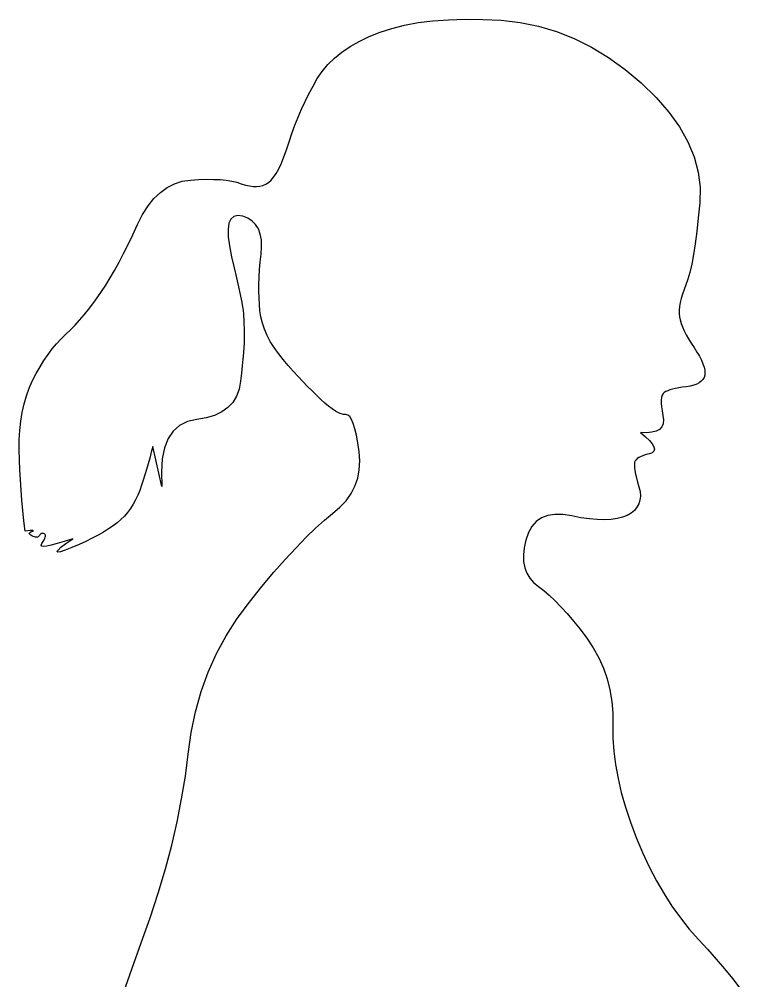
# Model space of a CAD drawing. Extents: x -1992 to 1973, y -794 to 1006.
# Drawn here: x -1832.8 to -1504.8, y -31.9 to 405.8 of the extents above; entities that cross this region are included whole.
import ezdxf

# ---------------------------------------------------------------- set-up
doc = ezdxf.new("R2010")
doc.units = 0
doc.header["$LTSCALE"] = 20
doc.layers.add('_____1', color=7, linetype='CONTINUOUS')

msp = doc.modelspace()

# ---------------------------------------------------------------- linework, layer by layer
at = {"layer": '_____1', "color": 0, "linetype": 'CONTINUOUS', "flags": 128}
msp.add_lwpolyline([(-1785.39, -37.47), (-1781.41, -26.17), (-1777.24, -14.72), (-1773.19, -3.28), (-1769.53, 7.95), (-1766.27, 19), (-1763.41, 29.84), (-1760.94, 40.49), (-1758.87, 50.95), (-1757.19, 61.2), (-1755.91, 71.27), (-1754.53, 81.07), (-1752.55, 90.54), (-1749.96, 99.68), (-1746.78, 108.49), (-1743, 116.98), (-1738.61, 125.14), (-1733.63, 132.97), (-1728.04, 140.47), (-1722.3, 147.52), (-1716.84, 153.99), (-1711.68, 159.89), (-1706.8, 165.21), (-1702.21, 169.96), (-1697.9, 174.13), (-1693.89, 177.73), (-1690.16, 180.75), (-1686.83, 183.58), (-1684.03, 186.61), (-1681.74, 189.84), (-1679.97, 193.26), (-1678.73, 196.87), (-1678, 200.68), (-1677.79, 204.69), (-1678.11, 208.9), (-1678.7, 212.92), (-1679.34, 216.4), (-1680.03, 219.34), (-1680.76, 221.72), (-1681.54, 223.56), (-1682.36, 224.85), (-1683.23, 225.59), (-1684.14, 225.79), (-1685.14, 225.83), (-1686.26, 226.1), (-1687.51, 226.62), (-1688.88, 227.36), (-1690.37, 228.34), (-1691.98, 229.56), (-1693.72, 231.01), (-1695.58, 232.7), (-1697.52, 234.57), (-1699.52, 236.55), (-1701.58, 238.64), (-1703.68, 240.85), (-1705.84, 243.18), (-1708.05, 245.62), (-1710.32, 248.18), (-1712.63, 250.85), (-1714.85, 253.59), (-1716.81, 256.34), (-1718.52, 259.1), (-1719.97, 261.87), (-1721.16, 264.65), (-1722.1, 267.45), (-1722.78, 270.25), (-1723.21, 273.07), (-1723.46, 275.94), (-1723.63, 278.91), (-1723.7, 281.98), (-1723.68, 285.15), (-1723.57, 288.41), (-1723.37, 291.77), (-1723.09, 295.23), (-1722.71, 298.79), (-1722.47, 302.22), (-1722.59, 305.28), (-1723.09, 307.98), (-1723.95, 310.32), (-1725.18, 312.3), (-1726.77, 313.91), (-1728.74, 315.16), (-1731.07, 316.05), (-1733.35, 316.38), (-1735.16, 315.96), (-1736.49, 314.78), (-1737.36, 312.86), (-1737.75, 310.17), (-1737.68, 306.74), (-1737.13, 302.55), (-1736.11, 297.6), (-1734.93, 292.54), (-1733.9, 288.01), (-1733.01, 283.99), (-1732.27, 280.49), (-1731.68, 277.51), (-1731.23, 275.05), (-1730.93, 273.11), (-1730.78, 271.69), (-1730.7, 270.51), (-1730.63, 269.32), (-1730.57, 268.1), (-1730.51, 266.87), (-1730.47, 265.6), (-1730.43, 264.32), (-1730.4, 263.01), (-1730.38, 261.69), (-1730.39, 260.19), (-1730.45, 258.38), (-1730.58, 256.26), (-1730.75, 253.83), (-1730.98, 251.09), (-1731.27, 248.04), (-1731.62, 244.67), (-1732.02, 240.99), (-1732.7, 237.37), (-1733.9, 234.15), (-1735.62, 231.35), (-1737.86, 228.96), (-1740.61, 226.98), (-1743.88, 225.42), (-1747.66, 224.27), (-1751.96, 223.53), (-1756.2, 222.59), (-1759.8, 220.83), (-1762.75, 218.25), (-1765.05, 214.86), (-1766.71, 210.65), (-1767.73, 205.62), (-1768.11, 199.77), (-1767.84, 193.11), (-1767.84, 193.11), (-1772.04, 211.32), (-1772.71, 208.62), (-1773.41, 205.98), (-1774.12, 203.39), (-1774.85, 200.86), (-1775.6, 198.39), (-1776.37, 195.97), (-1777.15, 193.61), (-1777.96, 191.31), (-1778.83, 189.09), (-1779.82, 186.98), (-1780.92, 184.97), (-1782.14, 183.08), (-1783.48, 181.29), (-1784.93, 179.6), (-1786.5, 178.03), (-1788.19, 176.56), (-1790.04, 175.15), (-1792.11, 173.74), (-1794.38, 172.32), (-1796.86, 170.9), (-1799.55, 169.49), (-1802.46, 168.07), (-1805.57, 166.65), (-1808.9, 165.23), (-1811.9, 164.05), (-1814.02, 163.35), (-1815.27, 163.13), (-1815.65, 163.4), (-1815.16, 164.15), (-1813.8, 165.38), (-1811.56, 167.1), (-1808.45, 169.3), (-1808.45, 169.3), (-1812.31, 168.03), (-1815.56, 167.04), (-1818.22, 166.34), (-1820.27, 165.93), (-1821.73, 165.81), (-1822.59, 165.97), (-1822.85, 166.42), (-1822.51, 167.16), (-1821.93, 167.99), (-1821.48, 168.75), (-1821.15, 169.42), (-1820.94, 170), (-1820.86, 170.5), (-1820.91, 170.91), (-1821.08, 171.24), (-1821.37, 171.48), (-1821.72, 171.65), (-1822.05, 171.74), (-1822.36, 171.76), (-1822.65, 171.71), (-1822.93, 171.58), (-1823.19, 171.38), (-1823.44, 171.11), (-1823.66, 170.77), (-1823.91, 170.43), (-1824.2, 170.18), (-1824.54, 170.02), (-1824.94, 169.95), (-1825.38, 169.97), (-1825.88, 170.08), (-1826.42, 170.27), (-1827.02, 170.56), (-1827.56, 170.88), (-1827.95, 171.18), (-1828.19, 171.46), (-1828.27, 171.72), (-1828.2, 171.97), (-1827.98, 172.19), (-1827.6, 172.39), (-1827.07, 172.58), (-1826.59, 172.74), (-1826.35, 172.86), (-1826.37, 172.94), (-1826.63, 172.99), (-1827.14, 173), (-1827.9, 172.97), (-1828.91, 172.9), (-1830.16, 172.8), (-1830.16, 172.8), (-1830.69, 177.47), (-1831.17, 182.13), (-1831.58, 186.77), (-1831.94, 191.4), (-1832.25, 196.02), (-1832.49, 200.62), (-1832.68, 205.22), (-1832.81, 209.8), (-1832.81, 214.29), (-1832.59, 218.62), (-1832.15, 222.8), (-1831.5, 226.81), (-1830.63, 230.66), (-1829.54, 234.36), (-1828.24, 237.89), (-1826.72, 241.26), (-1825.07, 244.47), (-1823.34, 247.51), (-1821.55, 250.39), (-1819.7, 253.11), (-1817.78, 255.66), (-1815.8, 258.05), (-1813.75, 260.27), (-1811.64, 262.33), (-1809.51, 264.37), (-1807.4, 266.51), (-1805.32, 268.77), (-1803.27, 271.14), (-1801.25, 273.62), (-1799.25, 276.22), (-1797.28, 278.93), (-1795.33, 281.75), (-1793.38, 284.74), (-1791.41, 287.98), (-1789.4, 291.44), (-1787.36, 295.15), (-1785.3, 299.09), (-1783.2, 303.27), (-1781.08, 307.69), (-1778.92, 312.34), (-1776.65, 316.83), (-1774.16, 320.76), (-1771.47, 324.13), (-1768.56, 326.94), (-1765.45, 329.19), (-1762.13, 330.88), (-1758.59, 332), (-1754.85, 332.57), (-1751.13, 332.8), (-1747.64, 332.9), (-1744.39, 332.88), (-1741.38, 332.73), (-1738.61, 332.46), (-1736.07, 332.06), (-1733.78, 331.54), (-1731.73, 330.89), (-1729.84, 330.28), (-1728.05, 329.86), (-1726.36, 329.63), (-1724.76, 329.6), (-1723.26, 329.76), (-1721.85, 330.11), (-1720.54, 330.66), (-1719.33, 331.4), (-1718.16, 332.43), (-1717, 333.82), (-1715.82, 335.59), (-1714.65, 337.72), (-1713.47, 340.23), (-1712.29, 343.12), (-1711.1, 346.37), (-1709.92, 349.99), (-1708.68, 353.78), (-1707.33, 357.5), (-1705.89, 361.18), (-1704.34, 364.8), (-1702.68, 368.36), (-1700.93, 371.87), (-1699.07, 375.33), (-1697.1, 378.73), (-1694.9, 382.01), (-1692.3, 385.11), (-1689.31, 388.02), (-1685.93, 390.76), (-1682.16, 393.31), (-1677.99, 395.67), (-1673.44, 397.86), (-1668.5, 399.86), (-1663.15, 401.61), (-1657.35, 403.06), (-1651.12, 404.2), (-1644.45, 405.03), (-1637.33, 405.55), (-1629.78, 405.76), (-1621.79, 405.66), (-1613.37, 405.26), (-1604.8, 404.33), (-1596.41, 402.64), (-1588.19, 400.21), (-1580.14, 397.02), (-1572.25, 393.08), (-1564.54, 388.39), (-1557, 382.95), (-1549.62, 376.76), (-1542.83, 370.17), (-1537.03, 363.5), (-1532.22, 356.77), (-1528.39, 349.97), (-1525.56, 343.11), (-1523.72, 336.18), (-1522.86, 329.19), (-1523, 322.13), (-1523.65, 315.34), (-1524.34, 309.16), (-1525.07, 303.59), (-1525.84, 298.63), (-1526.64, 294.27), (-1527.49, 290.53), (-1528.37, 287.4), (-1529.3, 284.87), (-1530.17, 282.7), (-1530.89, 280.63), (-1531.47, 278.66), (-1531.9, 276.79), (-1532.19, 275.03), (-1532.33, 273.36), (-1532.33, 271.79), (-1532.18, 270.32), (-1531.88, 268.86), (-1531.44, 267.31), (-1530.84, 265.68), (-1530.09, 263.96), (-1529.19, 262.16), (-1528.14, 260.28), (-1526.95, 258.31), (-1525.6, 256.26), (-1524.27, 254.23), (-1523.16, 252.33), (-1522.24, 250.56), (-1521.53, 248.92), (-1521.02, 247.42), (-1520.72, 246.04), (-1520.62, 244.8), (-1520.73, 243.68), (-1521.04, 242.68), (-1521.57, 241.78), (-1522.3, 240.98), (-1523.24, 240.28), (-1524.4, 239.68), (-1525.76, 239.18), (-1527.34, 238.78), (-1529.13, 238.49), (-1530.94, 238.23), (-1532.59, 237.95), (-1534.08, 237.65), (-1535.41, 237.33), (-1536.58, 236.99), (-1537.59, 236.64), (-1538.44, 236.26), (-1539.13, 235.86), (-1539.67, 235.34), (-1540.08, 234.6), (-1540.36, 233.63), (-1540.5, 232.43), (-1540.51, 231.01), (-1540.39, 229.37), (-1540.13, 227.5), (-1539.74, 225.41), (-1539.5, 223.36), (-1539.69, 221.61), (-1540.32, 220.18), (-1541.39, 219.05), (-1542.9, 218.23), (-1544.84, 217.72), (-1547.22, 217.52), (-1550.03, 217.62), (-1550.03, 217.62), (-1547.73, 215.69), (-1545.94, 213.96), (-1544.66, 212.45), (-1543.89, 211.13), (-1543.63, 210.03), (-1543.88, 209.13), (-1544.64, 208.44), (-1545.91, 207.95), (-1547.36, 207.56), (-1548.63, 207.14), (-1549.73, 206.7), (-1550.66, 206.25), (-1551.42, 205.77), (-1552, 205.27), (-1552.42, 204.74), (-1552.67, 204.2), (-1552.77, 203.54), (-1552.78, 202.66), (-1552.69, 201.57), (-1552.49, 200.27), (-1552.19, 198.75), (-1551.79, 197.02), (-1551.29, 195.07), (-1550.69, 192.91), (-1550.2, 190.72), (-1550.05, 188.69), (-1550.22, 186.83), (-1550.73, 185.12), (-1551.57, 183.58), (-1552.73, 182.2), (-1554.24, 180.98), (-1556.07, 179.92), (-1558.21, 179.06), (-1560.64, 178.44), (-1563.35, 178.05), (-1566.35, 177.9), (-1569.64, 177.98), (-1573.22, 178.3), (-1577.08, 178.86), (-1581.23, 179.65), (-1585.31, 180.28), (-1588.97, 180.34), (-1592.22, 179.82), (-1595.05, 178.74), (-1597.46, 177.08), (-1599.46, 174.86), (-1601.04, 172.07), (-1602.2, 168.7), (-1602.94, 165.18), (-1603.27, 161.91), (-1603.18, 158.89), (-1602.67, 156.11), (-1601.75, 153.59), (-1600.41, 151.32), (-1598.65, 149.3), (-1596.48, 147.53), (-1594.05, 145.72), (-1591.53, 143.59), (-1588.91, 141.13), (-1586.2, 138.35), (-1583.39, 135.24), (-1580.5, 131.81), (-1577.5, 128.05), (-1574.41, 123.96), (-1571.49, 119.63), (-1568.97, 115.11), (-1566.87, 110.42), (-1565.17, 105.55), (-1563.89, 100.49), (-1563.03, 95.26), (-1562.57, 89.85), (-1562.53, 84.26), (-1562.5, 78.5), (-1562.11, 72.56), (-1561.35, 66.45), (-1560.21, 60.17), (-1558.71, 53.73), (-1556.83, 47.11), (-1554.58, 40.31), (-1551.97, 33.35), (-1549.07, 26.46), (-1545.99, 19.88), (-1542.72, 13.61), (-1539.27, 7.65), (-1535.64, 2), (-1531.81, -3.34), (-1527.81, -8.37), (-1523.62, -13.09), (-1519.43, -17.62), (-1515.46, -22.11), (-1511.69, -26.54), (-1508.13, -30.93), (-1504.78, -35.26)], dxfattribs=at)

doc.saveas('drawing.dxf')
